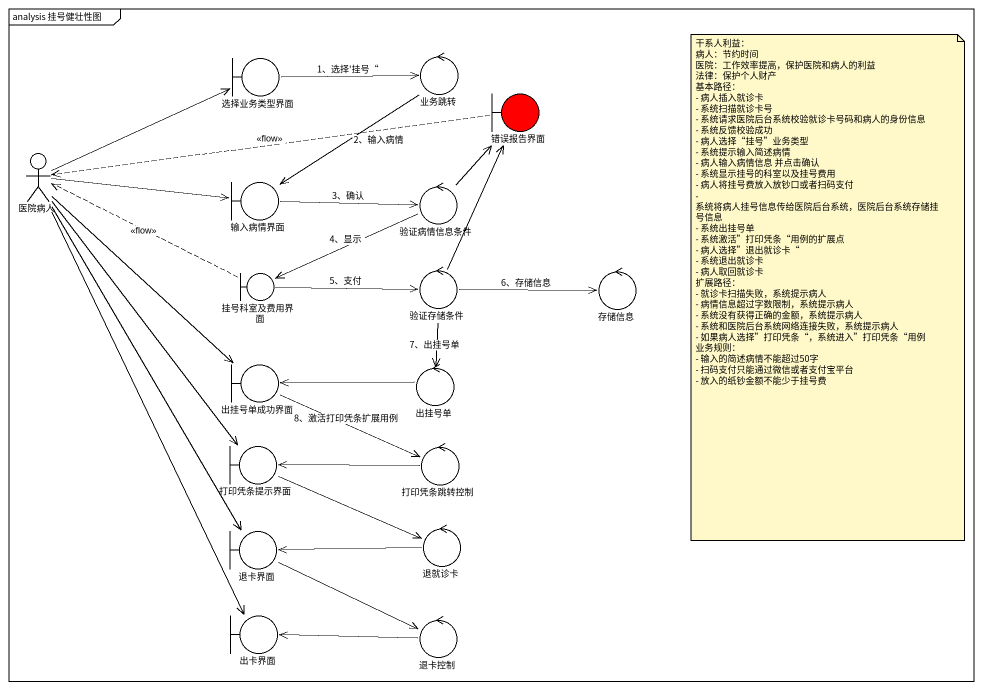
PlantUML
@startuml
mainframe analysis 挂号健壮性图
boundary 选择业务类型界面
control 业务跳转
boundary 错误报告界面 #FF0000
actor 医院病人
boundary 输入病情界面
control 验证病情信息条件
boundary 挂号科室及费用界面
control 验证存储条件
control 存储信息
boundary 出挂号单成功界面
control 出挂号单
boundary 打印凭条提示界面
control 打印凭条跳转控制
boundary 退卡界面
control 退就诊卡
boundary 出卡界面
control 退卡控制
选择业务类型界面 -right-> 业务跳转 : 1、选择'挂号“
业务跳转 --> 输入病情界面 : 2、输入病情
错误报告界面 .left.> 医院病人 : <<flow>>
医院病人 -right-> 选择业务类型界面
医院病人 -right-> 输入病情界面
医院病人 --> 出挂号单成功界面
医院病人 --> 打印凭条提示界面
医院病人 --> 退卡界面
医院病人 --> 出卡界面
输入病情界面 -right-> 验证病情信息条件 : 3、确认
验证病情信息条件 -up-> 错误报告界面
验证病情信息条件 -left-> 挂号科室及费用界面 : 4、显示
挂号科室及费用界面 .left.> 医院病人 : <<flow>>
挂号科室及费用界面 -right-> 验证存储条件 : 5、支付
验证存储条件 -up-> 错误报告界面
验证存储条件 -right-> 存储信息 : 6、存储信息
验证存储条件 --> 出挂号单 : 7、出挂号单
出挂号单成功界面 -right-> 打印凭条跳转控制 : 8、激活打印凭条扩展用例
出挂号单 -left-> 出挂号单成功界面
打印凭条提示界面 -right-> 退就诊卡
打印凭条跳转控制 -left-> 打印凭条提示界面
退卡界面 -right-> 退卡控制
退就诊卡 -left-> 退卡界面
退卡控制 -left-> 出卡界面
note as N1
  干系人利益：
  病人：节约时间
  医院：工作效率提高，保护医院和病人的利益
  法律：保护个人财产
  基本路径：
  - 病人插入就诊卡
  - 系统扫描就诊卡号
  - 系统请求医院后台系统校验就诊卡号码和病人的身份信息
  - 系统反馈校验成功
  - 病人选择“挂号”业务类型
  - 系统提示输入简述病情
  - 病人输入病情信息 并点击确认
  - 系统显示挂号的科室以及挂号费用
  - 病人将挂号费放入放钞口或者扫码支付
  - 系统将病人挂号信息传给医院后台系统，医院后台系统存储挂号信息
  - 系统出挂号单
  - 系统激活”打印凭条“用例的扩展点
  - 病人选择”退出就诊卡“
  - 系统退出就诊卡
  - 病人取回就诊卡
  扩展路径：
  - 就诊卡扫描失败，系统提示病人
  - 病情信息超过字数限制，系统提示病人
  - 系统没有获得正确的金额，系统提示病人
  - 系统和医院后台系统网络连接失败，系统提示病人
  - 如果病人选择”打印凭条“，系统进入”打印凭条“用例
  业务规则：
  - 输入的简述病情不能超过50字
  - 扫码支付只能通过微信或者支付宝平台
  - 放入的纸钞金额不能少于挂号费
end note
@enduml
